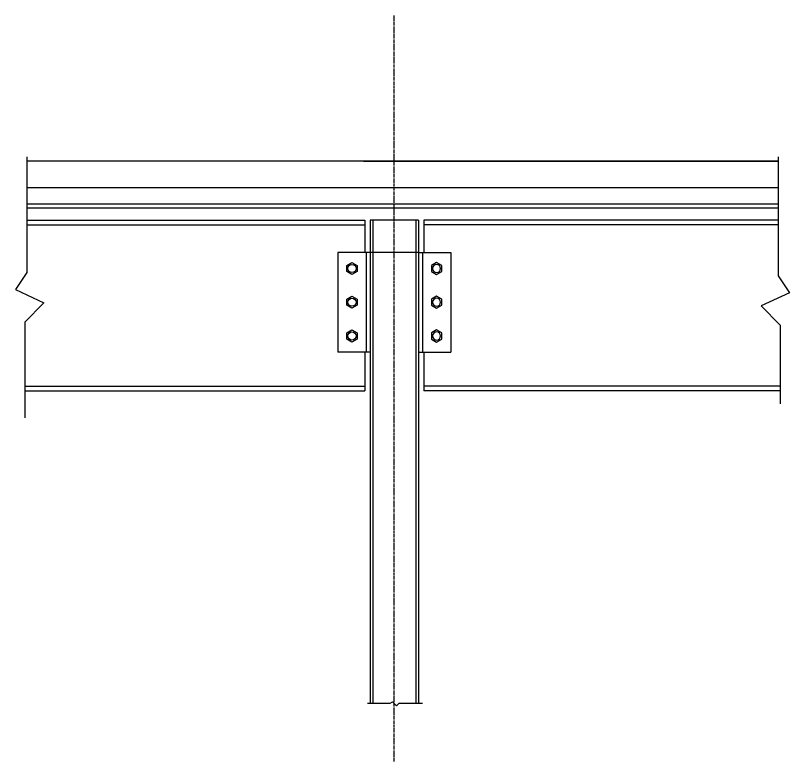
# Model space of a CAD drawing. Header units: millimetres. Extents: x -83614 to 248318, y 36678 to 90681.
# Drawn here: x 202375 to 204206, y 85580 to 87343 of the extents above; entities that cross this region are included whole.
import ezdxf

# ---------------------------------------------------------------- set-up
doc = ezdxf.new("R2010")
doc.units = ezdxf.units.MM
doc.linetypes.add('CENTER', pattern=[2, 1.25, -0.25, 0.25, -0.25])
for name, color, linetype in [('Center', 251, 'CENTER'), ('L1', 1, 'Continuous'), ('LAYER131A', 131, 'Continuous'), ('Struc_Section_Conc', 71, 'Continuous'), ('Struc_Section_MachineBolt', 133, 'Continuous'), ('Struc_Section_StAngle', 2, 'Continuous'), ('Struc_Section_Steel', 11, 'Continuous'), ('Struc_Steel_Beam', 22, 'Continuous'), ('Struc_Steel_Joist', 21, 'Continuous')]:
    doc.layers.add(name, color=color, linetype=linetype)

# ---------------------------------------------------------------- blocks, each defined once
blk = doc.blocks.new('outstandingconn2')
at = {"layer": 'Struc_Section_MachineBolt', "ltscale": 2}
for points in [[(-1.198, 7.498), (-1.688, 7.215), (-2.177, 7.498), (-2.177, 8.062), (-1.688, 8.345), (-1.198, 8.062)], [(-1.198, 4.358), (-1.688, 4.075), (-2.177, 4.358), (-2.177, 4.922), (-1.688, 5.205), (-1.198, 4.922)], [(-1.198, 1.218), (-1.688, 0.935), (-2.177, 1.218), (-2.177, 1.782), (-1.688, 2.065), (-1.198, 1.782)]]:
    blk.add_lwpolyline(points, close=True, dxfattribs=at)
for centre in [(-1.688, 7.78), (-1.688, 4.64), (-1.688, 1.5)]:
    blk.add_circle(centre, 0.375, dxfattribs=at)
at = {"layer": 'Struc_Section_Steel', "color": 131, "ltscale": 2}
for p, q in [((-3, 9.28), (-3, 0)), ((0, 9.28), (-3, 9.28)), ((-0.375, 9.28), (-0.375, 0)), ((0, 9.28), (0, 0)), ((0, 0), (-3, 0))]:
    blk.add_line(p, q, dxfattribs=at)

msp = doc.modelspace()

# ---------------------------------------------------------------- linework, layer by layer
at = {"layer": 'Center', "ltscale": 5}
msp.add_line((203271.08031, 85579.89511), (203271.08031, 87342.79316), dxfattribs=at)
at = {"layer": 'L1'}
for p, q in [((202402.28243, 87009.08674), (202402.28243, 86735.39213)), ((204178.65974, 87009.08674), (204178.65974, 86727.85863)), ((202402.28243, 86735.39213), (202375.42487, 86695.14887)), ((204178.65974, 86727.85863), (204205.5173, 86687.61537)), ((202375.42487, 86695.14887), (202442.56886, 86663.87312)), ((204205.5173, 86687.61537), (204138.37331, 86656.33962)), ((202442.56886, 86663.87312), (202397.80616, 86618.32538)), ((204138.37331, 86656.33962), (204183.13601, 86610.79188)), ((202397.80616, 86618.32538), (202397.80616, 86392.30913)), ((204183.13601, 86610.79188), (204183.13601, 86424.90497))]:
    msp.add_line(p, q, dxfattribs=at)
at = {"layer": 'LAYER131A'}
for p, q in [((203328.23031, 86859.22868), (203213.93031, 86859.22868)), ((203213.93031, 86859.22868), (203213.93031, 85717.38376)), ((203328.23031, 86859.22868), (203328.23031, 85717.9875)), ((203328.23031, 86783.02868), (203213.93031, 86783.02868)), ((203208.02562, 85717.38376), (203261.51876, 85717.38376)), ((203261.51876, 85717.38376), (203266.95835, 85721.00643)), ((203266.95835, 85721.00643), (203276.0244, 85711.34589)), ((203276.0244, 85711.34589), (203282.67289, 85717.9875)), ((203282.67289, 85717.9875), (203337.97915, 85717.9875))]:
    msp.add_line(p, q, dxfattribs=at)
at = {"layer": 'Struc_Section_Conc', "ltscale": 2}
for p, q in [((204178.65974, 86998.92868), (202402.28243, 86998.92868)), ((203198.05531, 86998.92868), (204178.65974, 86998.92868))]:
    msp.add_line(p, q, dxfattribs=at)
at = {"layer": 'Struc_Section_Conc', "ltscale": 20}
msp.add_line((204178.65974, 86935.42868), (202402.28243, 86935.42868), dxfattribs=at)
at = {"layer": 'Struc_Section_Steel', "ltscale": 10}
for p, q in [((203220.28031, 86859.22868), (203220.28031, 85717.38376)), ((203321.88031, 86859.22868), (203321.88031, 85717.9875))]:
    msp.add_line(p, q, dxfattribs=at)
at = {"layer": 'Struc_Steel_Beam'}
for p, q in [((202402.28243, 86859.22868), (203201.23031, 86859.22868)), ((203201.23031, 86859.22868), (203201.23031, 86783.02868)), ((204178.65974, 86859.22868), (203340.93031, 86859.22868)), ((203340.93031, 86859.22868), (203340.93031, 86783.02868)), ((202402.28243, 86848.11618), (203201.23031, 86848.11618)), ((204178.65974, 86848.11618), (203340.93031, 86848.11618)), ((203201.23031, 86547.31668), (203201.23031, 86456.00368)), ((203340.93031, 86547.31668), (203340.93031, 86456.00368)), ((202397.80616, 86467.11618), (203201.23031, 86467.11618)), ((202397.80616, 86456.00368), (203201.23031, 86456.00368)), ((204183.13601, 86467.11618), (203340.93031, 86467.11618)), ((204183.13601, 86456.00368), (203340.93031, 86456.00368))]:
    msp.add_line(p, q, dxfattribs=at)
at = {"layer": 'Struc_Steel_Joist'}
for p, q in [((204178.65974, 86897.32868), (202402.28243, 86897.32868)), ((204178.65974, 86887.80368), (202402.28243, 86887.80368))]:
    msp.add_line(p, q, dxfattribs=at)

# ---------------------------------------------------------------- block references
at = {"layer": 'Struc_Section_StAngle', "yscale": 25.4, "zscale": 25.4}
for p, xscale in [((203213.93031, 86547.31668), 25.4), ((203328.23031, 86547.31668), -25.4)]:
    msp.add_blockref('outstandingconn2', p, dxfattribs=dict(at, xscale=xscale))

doc.saveas('drawing.dxf')
